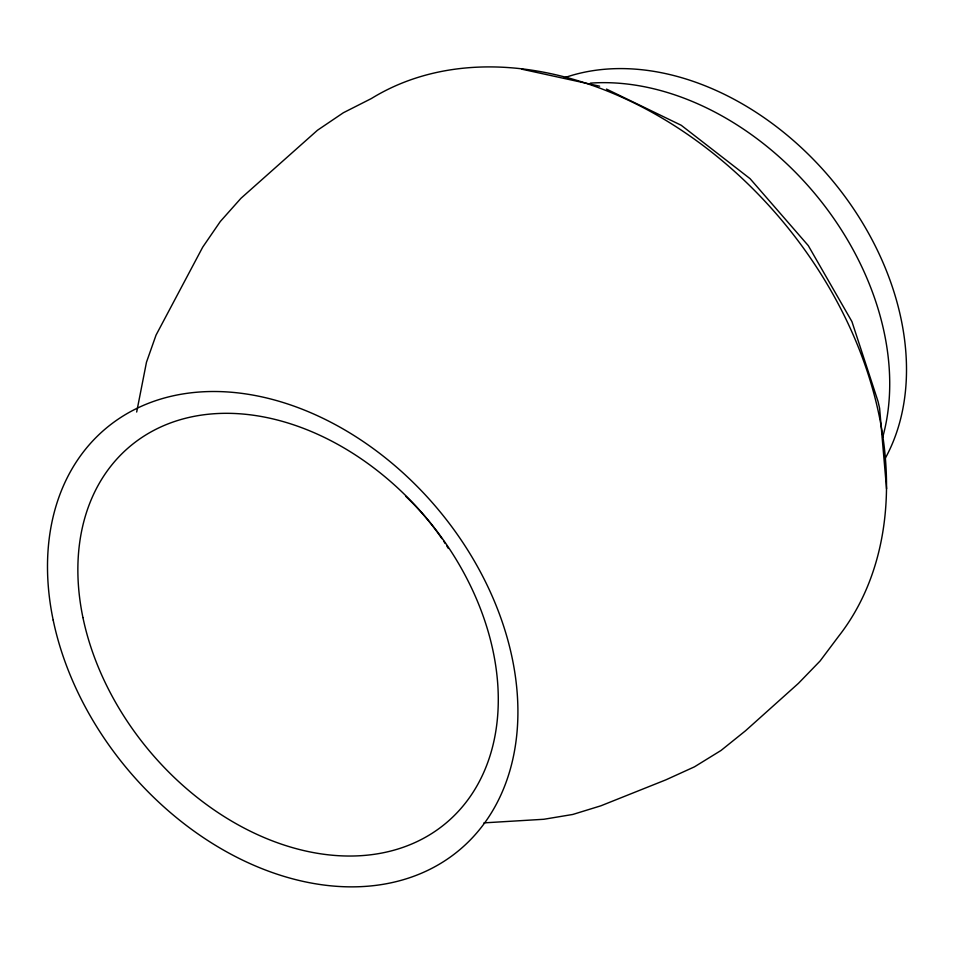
<?xml version="1.0" encoding="UTF-8"?>
<svg xmlns="http://www.w3.org/2000/svg" width="954" height="954" viewBox="0 0 954 954"><rect width="100%" height="100%" fill="white"/><g stroke="black" fill="none" stroke-linecap="round" stroke-linejoin="round"><path stroke-width="1.43" d="M136.684 412.033L146.475 362.222L156.039 335.116L202.713 247.146L220.302 221.507L240.968 198.289L317.491 130.233L343.392 112.727L371.321 98.572A359.3 264.461 50 0 1 776.294 213.875A359.3 264.461 50 0 1 838.721 636.163L820.082 661.003L798.415 683.374L745.503 730.788L721.045 750.452L694.44 766.849L665.88 779.847L600.877 805.808L572.794 814.454L543.863 819.271L483.928 822.873M521.719 69.165L599.637 86.194M606.494 89.092L681.239 125.284L750.071 178.672L808.288 245.631L851.934 321.605L878.026 401.395L879.6 408.193L886.576 488.806M564.422 77.751A258.594 190.335 50 0 1 830.97 178.803A258.594 190.335 50 0 1 884.907 458.957M590.395 83.129A258.594 190.335 50 0 1 816.338 195.439A258.594 190.335 50 0 1 882.617 437.516M405.724 496.318A196.882 144.913 50 0 1 441.952 538.676M443.598 541.085A196.882 144.913 50 0 1 445.208 543.518M446.806 545.974A196.882 144.913 50 0 1 448.368 548.455M53.174 620.064A275.098 202.475 50 0 0 441.94 862.619A275.098 202.475 50 0 0 352.968 434.881A275.098 202.475 50 0 0 53.174 620.064M82.938 617.584A245.858 180.95 50 0 0 430.385 834.368A245.858 180.95 50 0 0 350.869 452.089A245.858 180.95 50 0 0 82.938 617.584"/></g></svg>
